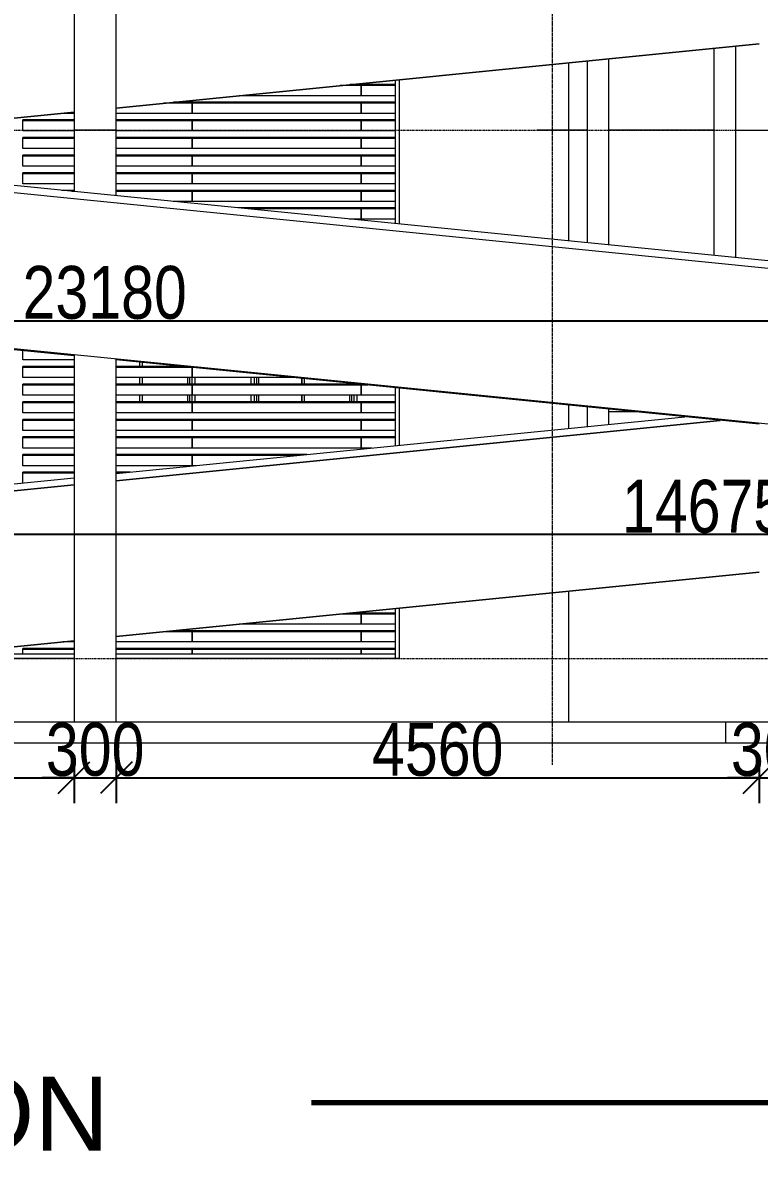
# Model space of a CAD drawing. Header units: millimetres. Extents: x -35190 to 411743, y -233114 to 23872.
# Drawn here: x 6614 to 11837, y -166882 to -158749 of the extents above; entities that cross this region are included whole.
import ezdxf

# ---------------------------------------------------------------- set-up
doc = ezdxf.new("R2010")
doc.units = ezdxf.units.MM
doc.linetypes.add('Centre', pattern=[31.75, 6.35, -4.7625, 15.875, -4.7625])
doc.linetypes.add('Grid Line', pattern=[22.225, 12.7, -3.175, 3.175, -3.175])
for name, color, linetype, lineweight in [('A-ANNO-DIMS', 211, 'Continuous', 9), ('A-DETL-WIDE', 214, 'Continuous', 70), ('A-FLOR', 192, 'Continuous', 18), ('A-FLOR-LEVL', 51, 'Continuous', 18), ('A-GLAZ', 151, 'Continuous', 18), ('A-GLAZ-CURT', 52, 'Continuous', 18), ('A-GLAZ-CWMG', 51, 'Continuous', 18), ('A-WALL', 113, 'Continuous', 18), ('G-ANNO-TEXT', 231, 'Continuous', 9), ('Q-CASE', 31, 'Continuous', 18), ('S-GRID', 1, 'Continuous', 9)]:
    doc.layers.add(name, color=color, linetype=linetype, lineweight=lineweight)
doc.styles.add('Arial_2', font='arial.ttf', dxfattribs={"height": 337.5})
doc.styles.add('Arial_3', font='arial.ttf', dxfattribs={"width": 0.8, "height": 375})
doc.dimstyles.new('main_4_5mm', dxfattribs={"dimscale": 304.8, "dimtxt": 382.597275, "dimasz": 0.738189, "dimexe": 0.590551, "dimexo": 0.0625, "dimgap": 0.024606, "dimtad": 1, "dimdec": 0, "dimzin": 0, "dimdsep": 46, "dimtxsty": 'Arial_3', "dimblk1": 'OBLIQUE', "dimblk2": 'OBLIQUE', "dimsah": 1, "dimcen": 0.09, "dimdle": 0.590551, "dimazin": 0, "dimtfac": 1, "dimtdec": 4, "dimtix": 1, "dimtmove": 0, "dimatfit": 3, "dimfxl": 0.590551, "dimfxlon": 1, "dimtvp": 1, "dimtolj": 1, "dimtzin": 0, "dimarcsym": 2})

# ---------------------------------------------------------------- blocks, each defined once
blk = doc.blocks.new('Sliding - 2L - SL750 X 900-V8-North')
at = {"layer": 'A-GLAZ'}
for p, q in [((-10914, 2521.9), (-10914, 2551.6)), ((-10913.9, 2521.9), (-10913.9, 2551.6)), ((-10898.9, 2550.1), (-10898.9, 2521.9)), ((-10914, 2396.9), (-10914, 2443.1)), ((-10913.9, 2396.9), (-10913.9, 2443.1)), ((-10898.9, 2443.1), (-10898.9, 2396.9)), ((-10574.9, 2396.9), (-10574.9, 2443.1)), ((-10559.9, 2396.9), (-10559.9, 2443.1)), ((-10543.9, 2396.9), (-10543.9, 2443.1)), ((-10523.9, 2443.1), (-10523.9, 2396.9)), ((-10914, 2271.9), (-10914, 2318.1)), ((-10913.9, 2271.9), (-10913.9, 2318.1)), ((-10898.9, 2318.1), (-10898.9, 2271.9)), ((-10574.9, 2271.9), (-10574.9, 2318.1)), ((-10559.9, 2271.9), (-10559.9, 2318.1)), ((-10543.9, 2271.9), (-10543.9, 2318.1)), ((-10523.9, 2318.1), (-10523.9, 2271.9))]:
    blk.add_line(p, q, dxfattribs=at)
blk = doc.blocks.new('Sliding - 2L - SL750 X 900-V10-North')
at = {"layer": 'A-GLAZ'}
for p, q in [((-10123.9, 2396.9), (-10123.9, 2443.1)), ((-10103.9, 2443.1), (-10103.9, 2396.9)), ((-10087.9, 2443.1), (-10087.9, 2396.9)), ((-10072.8, 2443.1), (-10072.8, 2396.9)), ((-9764, 2396.9), (-9764, 2436.6)), ((-9763.9, 2396.9), (-9763.9, 2436.6)), ((-9748.9, 2435.1), (-9748.9, 2396.9)), ((-9424.9, 2396.9), (-9424.9, 2402.7)), ((-9409.9, 2396.9), (-9409.9, 2401.2)), ((-9393.9, 2396.9), (-9393.9, 2399.6)), ((-10123.9, 2271.9), (-10123.9, 2318.1)), ((-10103.9, 2318.1), (-10103.9, 2271.9)), ((-10087.9, 2318.1), (-10087.9, 2271.9)), ((-10072.8, 2318.1), (-10072.8, 2271.9)), ((-9764, 2271.9), (-9764, 2318.1)), ((-9763.9, 2271.9), (-9763.9, 2318.1)), ((-9748.9, 2318.1), (-9748.9, 2271.9)), ((-9424.9, 2271.9), (-9424.9, 2318.1)), ((-9409.9, 2271.9), (-9409.9, 2318.1)), ((-9393.9, 2271.9), (-9393.9, 2318.1)), ((-9373.9, 2318.1), (-9373.9, 2271.9))]:
    blk.add_line(p, q, dxfattribs=at)
blk = doc.blocks.new('Sliding - 2L - SL_6-674563-North')
at = {"layer": 'A-GLAZ'}
blk.add_line((-7397.9, 2200), (-7588.9, 2200), dxfattribs=at)
blk = doc.blocks.new('Ramp - Ramp-462089-North')
at = {"layer": 'A-FLOR-LEVL'}
for p, q in [((-6521.4, 1062), (-11081.4, 606)), ((-11381.4, 576), (-14148.9, 299.3))]:
    blk.add_line(p, q, dxfattribs=at)
blk = doc.blocks.new('Ramp - Ramp-623534-North')
at = {"layer": 'A-FLOR-LEVL'}
for p, q in [((-6521.4, 4812), (-11081.4, 4356)), ((-11381.4, 4326), (-14148.9, 4049.3))]:
    blk.add_line(p, q, dxfattribs=at)
blk = doc.blocks.new('Casework 2 - Casework 2-644764-North')
at = {"layer": 'Q-CASE'}
for p, q in [((-11081.4, 4356), (-6521.4, 4812)), ((-6521.4, 4812), (-11081.4, 4356)), ((-1174, 2742.6), (-21055, 4730.7)), ((-21057.5, 4680.7), (-1176.5, 2692.6)), ((-14141.4, 4050), (-11381.4, 4326)), ((-11381.4, 4326), (-14141.4, 4050)), ((-21112.4, 3580.7), (-1231.4, 1592.6)), ((-11381.4, 2598.3), (-15941.4, 3054.3)), ((-6521.4, 2112.3), (-11081.4, 2568.3)), ((-11081.4, 1761.7), (-7048.3, 2165)), ((-11081.4, 1711.5), (-6797.1, 2139.9)), ((-6797.1, 2139.9), (-11081.4, 1711.5)), ((-14198.8, 1450), (-11381.4, 1731.7)), ((-14196.3, 1400), (-11381.4, 1681.5)), ((-11381.4, 1681.5), (-14196.3, 1400)), ((-11081.4, 606), (-6521.4, 1062)), ((-6521.4, 1062), (-11081.4, 606)), ((-14141.4, 300), (-11381.4, 576)), ((-11381.4, 576), (-14141.4, 300))]:
    blk.add_line(p, q, dxfattribs=at)
blk = doc.blocks.new('Rectangular Mullion - 30mm Square-704268-North')
at = {"layer": 'A-GLAZ-CWMG'}
blk.add_line((-11743.9, 480), (-12341.4, 480), dxfattribs=at)
blk = doc.blocks.new('Rectangular Mullion - 30mm Square-695041-North')
at = {"layer": 'A-GLAZ-CWMG'}
for p, q in [((-9103.9, 605), (-9103.9, 521.9)), ((-9103.9, 490.4), (-9103.9, 450))]:
    blk.add_line(p, q, dxfattribs=at)
blk = doc.blocks.new('Rectangular Mullion - 30mm Square-695042-North')
at = {"layer": 'A-GLAZ-CWMG'}
for p, q in [((-9103.9, 730), (-9103.9, 646.9)), ((-9103.9, 615.4), (-9103.9, 605))]:
    blk.add_line(p, q, dxfattribs=at)
blk = doc.blocks.new('Rectangular Mullion - 30mm Square-V47-North')
at = {"layer": 'A-GLAZ-CWMG'}
for p, q in [((-9103.9, 803.8), (-9103.9, 771.9)), ((-9103.9, 740.4), (-9103.9, 730))]:
    blk.add_line(p, q, dxfattribs=at)
blk = doc.blocks.new('Rectangular Mullion - 30mm Square-V48-North')
at = {"layer": 'A-GLAZ-CWMG'}
blk.add_line((-9103.9, 1980), (-9103.9, 1959.5), dxfattribs=at)
blk = doc.blocks.new('Rectangular Mullion - 30mm Square-V49-North')
at = {"layer": 'A-GLAZ-CWMG'}
blk.add_line((-9103.9, 2365.4), (-9103.9, 2355), dxfattribs=at)
blk = doc.blocks.new('Rectangular Mullion - 30mm Square-V56-North')
at = {"layer": 'A-GLAZ-CWMG'}
blk.add_line((-9103.9, 3605), (-9103.9, 3535.6), dxfattribs=at)
blk = doc.blocks.new('grill panel - grill panel-V61-North')
at = {"layer": 'A-GLAZ-CURT'}
for p, q in [((-11743.9, 514.8), (-11743.9, 521.9)), ((-11381.4, 521.9), (-11743.9, 521.9)), ((-11743.9, 480), (-11743.9, 514.8)), ((-11381.4, 514.8), (-11743.9, 514.8)), ((-10543.9, 521.9), (-11081.4, 521.9)), ((-10543.9, 514.8), (-11081.4, 514.8)), ((-10543.9, 521.9), (-10543.9, 514.8)), ((-10543.9, 514.8), (-10543.9, 480))]:
    blk.add_line(p, q, dxfattribs=at)
blk = doc.blocks.new('grill panel - grill panel-V62-North')
at = {"layer": 'A-GLAZ-CURT'}
for p, q in [((-10543.9, 639.8), (-10743.2, 639.8)), ((-10543.9, 646.9), (-10672.5, 646.9)), ((-10543.9, 646.9), (-10543.9, 639.8)), ((-10543.9, 639.8), (-10543.9, 568.1)), ((-11381.4, 568.1), (-11460.4, 568.1)), ((-10543.9, 568.1), (-11081.4, 568.1))]:
    blk.add_line(p, q, dxfattribs=at)
blk = doc.blocks.new('grill panel - grill panel-V63-North')
at = {"layer": 'A-GLAZ-CURT'}
for p, q in [((-11743.9, 1764.8), (-11743.9, 1771.9)), ((-11381.4, 1771.9), (-11743.9, 1771.9)), ((-11743.9, 1695.5), (-11743.9, 1764.8)), ((-11381.4, 1764.8), (-11743.9, 1764.8)), ((-10979.8, 1771.9), (-11081.4, 1771.9)), ((-11050.6, 1764.8), (-11081.4, 1764.8))]:
    blk.add_line(p, q, dxfattribs=at)
blk = doc.blocks.new('grill panel - grill panel-V64-North')
at = {"layer": 'A-GLAZ-CURT'}
for p, q in [((-11743.9, 1889.8), (-11743.9, 1896.9)), ((-11381.4, 1896.9), (-11743.9, 1896.9)), ((-11743.9, 1818.1), (-11743.9, 1889.8)), ((-11381.4, 1889.8), (-11743.9, 1889.8)), ((-10543.9, 1896.9), (-11081.4, 1896.9)), ((-10543.9, 1889.8), (-11081.4, 1889.8)), ((-10543.9, 1896.9), (-10543.9, 1889.8)), ((-10543.9, 1889.8), (-10543.9, 1818.1)), ((-11381.4, 1818.1), (-11743.9, 1818.1)), ((-10543.9, 1818.1), (-11081.4, 1818.1))]:
    blk.add_line(p, q, dxfattribs=at)
blk = doc.blocks.new('grill panel - grill panel-V65-North')
at = {"layer": 'A-GLAZ-CURT'}
for p, q in [((-11743.9, 2514.8), (-11743.9, 2521.9)), ((-11381.4, 2521.9), (-11743.9, 2521.9)), ((-10616.8, 2521.9), (-11081.4, 2521.9)), ((-11743.9, 2443.1), (-11743.9, 2514.8)), ((-11381.4, 2514.8), (-11743.9, 2514.8)), ((-11381.4, 2443.1), (-11743.9, 2443.1)), ((-10546.1, 2514.8), (-11081.4, 2514.8)), ((-10543.9, 2443.1), (-11081.4, 2443.1)), ((-10543.9, 2514.6), (-10543.9, 2443.1))]:
    blk.add_line(p, q, dxfattribs=at)
blk = doc.blocks.new('grill panel - grill panel-V66-North')
at = {"layer": 'A-GLAZ-CURT'}
for p, q in [((-11743.9, 2568.1), (-11743.9, 2634.6)), ((-11381.4, 2568.1), (-11743.9, 2568.1)), ((-11079, 2568.1), (-11081.4, 2568.1))]:
    blk.add_line(p, q, dxfattribs=at)
blk = doc.blocks.new('grill panel - grill panel-V67-North')
at = {"layer": 'A-GLAZ-CURT'}
for p, q in [((-11381.4, 3771.9), (-11467, 3771.9)), ((-11381.4, 3764.8), (-11396.3, 3764.8)), ((-10543.9, 3771.9), (-11081.4, 3771.9)), ((-10543.9, 3764.8), (-11081.4, 3764.8)), ((-10543.9, 3771.9), (-10543.9, 3764.8)), ((-10543.9, 3764.8), (-10543.9, 3693.1)), ((-10543.9, 3693.1), (-10679.1, 3693.1))]:
    blk.add_line(p, q, dxfattribs=at)
blk = doc.blocks.new('grill panel - grill panel-V71-North')
at = {"layer": 'A-GLAZ-CURT'}
for p, q in [((-10543.9, 514.8), (-10543.9, 521.9)), ((-9343.9, 521.9), (-10543.9, 521.9)), ((-10543.9, 480), (-10543.9, 514.8)), ((-9343.9, 514.8), (-10543.9, 514.8)), ((-9343.9, 521.9), (-9343.9, 514.8)), ((-9343.9, 514.8), (-9343.9, 480))]:
    blk.add_line(p, q, dxfattribs=at)
blk = doc.blocks.new('grill panel - grill panel-V72-North')
at = {"layer": 'A-GLAZ-CURT'}
for p, q in [((-10543.9, 639.8), (-10543.9, 646.9)), ((-9343.9, 646.9), (-10543.9, 646.9)), ((-10543.9, 568.1), (-10543.9, 639.8)), ((-9343.9, 639.8), (-10543.9, 639.8)), ((-9343.9, 646.9), (-9343.9, 639.8)), ((-9343.9, 639.8), (-9343.9, 568.1)), ((-9343.9, 568.1), (-10543.9, 568.1))]:
    blk.add_line(p, q, dxfattribs=at)
blk = doc.blocks.new('grill panel - grill panel-V73-North')
at = {"layer": 'A-GLAZ-CURT'}
for p, q in [((-9343.9, 764.8), (-9493.2, 764.8)), ((-9343.9, 771.9), (-9422.5, 771.9)), ((-9343.9, 771.9), (-9343.9, 764.8)), ((-9343.9, 764.8), (-9343.9, 693.1)), ((-9343.9, 693.1), (-10210.4, 693.1))]:
    blk.add_line(p, q, dxfattribs=at)
blk = doc.blocks.new('grill panel - grill panel-V74-North')
at = {"layer": 'A-GLAZ-CURT'}
for p, q in [((-10543.9, 1889.8), (-10543.9, 1896.9)), ((-9729.8, 1896.9), (-10543.9, 1896.9)), ((-10543.9, 1818.1), (-10543.9, 1889.8)), ((-9800.6, 1889.8), (-10543.9, 1889.8)), ((-10517.7, 1818.1), (-10543.9, 1818.1))]:
    blk.add_line(p, q, dxfattribs=at)
blk = doc.blocks.new('grill panel - grill panel-V75-North')
at = {"layer": 'A-GLAZ-CURT'}
for p, q in [((-10543.9, 2389.8), (-10543.9, 2396.9)), ((-9366.8, 2396.9), (-10543.9, 2396.9)), ((-10543.9, 2318.1), (-10543.9, 2389.8)), ((-9343.9, 2389.8), (-10543.9, 2389.8)), ((-9343.9, 2394.6), (-9343.9, 2389.8)), ((-9343.9, 2389.8), (-9343.9, 2318.1)), ((-9343.9, 2318.1), (-10543.9, 2318.1))]:
    blk.add_line(p, q, dxfattribs=at)
blk = doc.blocks.new('grill panel - grill panel-V76-North')
at = {"layer": 'A-GLAZ-CURT'}
for p, q in [((-10543.9, 2443.1), (-10543.9, 2514.6)), ((-9829, 2443.1), (-10543.9, 2443.1))]:
    blk.add_line(p, q, dxfattribs=at)
blk = doc.blocks.new('grill panel - grill panel-V77-North')
at = {"layer": 'A-GLAZ-CURT'}
for p, q in [((-9343.9, 3646.9), (-10217, 3646.9)), ((-9343.9, 3639.8), (-10146.3, 3639.8)), ((-9343.9, 3646.9), (-9343.9, 3639.8)), ((-9343.9, 3639.8), (-9343.9, 3568.1)), ((-9343.9, 3568.1), (-9429.1, 3568.1))]:
    blk.add_line(p, q, dxfattribs=at)
blk = doc.blocks.new('grill panel - grill panel-704987-North')
at = {"layer": 'A-GLAZ-CURT'}
for p, q in [((-9343.9, 514.8), (-9343.9, 521.9)), ((-9103.9, 521.9), (-9343.9, 521.9)), ((-9343.9, 480), (-9343.9, 514.8)), ((-9103.9, 514.8), (-9343.9, 514.8)), ((-9103.9, 521.9), (-9103.9, 514.8)), ((-9103.9, 514.8), (-9103.9, 490.4))]:
    blk.add_line(p, q, dxfattribs=at)
blk = doc.blocks.new('grill panel - grill panel-V81-North')
at = {"layer": 'A-GLAZ-CURT'}
for p, q in [((-9343.9, 639.8), (-9343.9, 646.9)), ((-9103.9, 646.9), (-9343.9, 646.9)), ((-9343.9, 568.1), (-9343.9, 639.8)), ((-9103.9, 639.8), (-9343.9, 639.8)), ((-9103.9, 646.9), (-9103.9, 639.8)), ((-9103.9, 639.8), (-9103.9, 615.4)), ((-9103.9, 568.1), (-9343.9, 568.1))]:
    blk.add_line(p, q, dxfattribs=at)
blk = doc.blocks.new('grill panel - grill panel-V82-North')
at = {"layer": 'A-GLAZ-CURT'}
for p, q in [((-9343.9, 2014.8), (-9343.9, 2021.9)), ((-9103.9, 2021.9), (-9343.9, 2021.9)), ((-9343.9, 1943.1), (-9343.9, 2014.8)), ((-9103.9, 2014.8), (-9343.9, 2014.8)), ((-9103.9, 2021.9), (-9103.9, 2014.8)), ((-9103.9, 2014.8), (-9103.9, 1990.4)), ((-9267.7, 1943.1), (-9343.9, 1943.1))]:
    blk.add_line(p, q, dxfattribs=at)
blk = doc.blocks.new('grill panel - grill panel-V83-North')
at = {"layer": 'A-GLAZ-CURT'}
for p, q in [((-9343.9, 2389.8), (-9343.9, 2394.6)), ((-9343.9, 2318.1), (-9343.9, 2389.8)), ((-9296.1, 2389.8), (-9343.9, 2389.8)), ((-9103.9, 2370.6), (-9103.9, 2365.4)), ((-9103.9, 2318.1), (-9343.9, 2318.1))]:
    blk.add_line(p, q, dxfattribs=at)
blk = doc.blocks.new('Rectangular Mullion - 30mm Square-704271-North')
at = {"layer": 'A-GLAZ-CWMG'}
for p, q in [((-11381.4, 480), (-11743.9, 480)), ((-10543.9, 480), (-11081.4, 480))]:
    blk.add_line(p, q, dxfattribs=at)
blk = doc.blocks.new('Rectangular Mullion - 30mm Square-V87-North')
at = {"layer": 'A-GLAZ-CWMG'}
blk.add_line((-9343.9, 480), (-10543.9, 480), dxfattribs=at)
blk = doc.blocks.new('Rectangular Mullion - 30mm Square-704986-North')
at = {"layer": 'A-GLAZ-CWMG'}
for q in [(-9343.9, 480), (-9103.9, 450)]:
    blk.add_line((-9103.9, 480), q, dxfattribs=at)
blk = doc.blocks.new('_Oblique')
at = {"color": 0, "linetype": 'ByBlock', "lineweight": -2}
blk.add_line((-0.5, -0.5), (0.5, 0.5), dxfattribs=at)
blk = doc.blocks.new('*D1801')
at = {"layer": 'A-ANNO-DIMS', "color": 0, "lineweight": -2, "transparency": 16777216}
for p, q in [((-4395.6, -160701.9), (-4395.6, -161042.9)), ((18784.4, -161023.8), (18784.4, -160682.9)), ((-4575.6, -160862.9), (18964.4, -160862.9))]:
    blk.add_line(p, q, dxfattribs=at)
at = {"layer": 'Defpoints', "color": 0, "transparency": 16777216}
for p in [(-4395.6, -160682.9), (18784.4, -160862.9), (18784.4, -161042.9)]:
    blk.add_point(p, dxfattribs=at)
at = {"layer": 'A-ANNO-DIMS', "color": 0, "lineweight": -2, "transparency": 16777216, "xscale": 224.9999999999999, "yscale": 224.9999999999999, "zscale": 224.9999999999999, "rotation": 180}
blk.add_blockref('_Oblique', (-4395.6, -160862.9), dxfattribs=at)
at = {"layer": 'A-ANNO-DIMS', "color": 0, "lineweight": -2, "transparency": 16777216, "xscale": 224.9999999999999, "yscale": 224.9999999999999, "zscale": 224.9999999999999}
blk.add_blockref('_Oblique', (18784.4, -160862.9), dxfattribs=at)
at = {"layer": 'A-ANNO-DIMS', "color": 0, "transparency": 16777216, "insert": (7194.4, -160663.8), "char_height": 375, "width": 1239.615, "attachment_point": 5, "style": 'Arial_3'}
blk.add_mtext('\\A1;23180', dxfattribs=at)
blk = doc.blocks.new('*D1806')
at = {"layer": 'A-ANNO-DIMS', "color": 0, "lineweight": -2, "transparency": 16777216}
for p, q in [((2417, -163944.5), (2417, -164285.4)), ((6977, -163944.5), (6977, -164285.4)), ((2237, -164105.4), (7157, -164105.4))]:
    blk.add_line(p, q, dxfattribs=at)
at = {"layer": 'Defpoints', "color": 0, "transparency": 16777216}
for p in [(2417, -163925.4), (6977, -163925.4), (6977, -164105.4)]:
    blk.add_point(p, dxfattribs=at)
at = {"layer": 'A-ANNO-DIMS', "color": 0, "lineweight": -2, "transparency": 16777216, "xscale": 224.9999999999999, "yscale": 224.9999999999999, "zscale": 224.9999999999999, "rotation": 180}
blk.add_blockref('_Oblique', (2417, -164105.4), dxfattribs=at)
at = {"layer": 'A-ANNO-DIMS', "color": 0, "lineweight": -2, "transparency": 16777216, "xscale": 224.9999999999999, "yscale": 224.9999999999999, "zscale": 224.9999999999999}
blk.add_blockref('_Oblique', (6977, -164105.4), dxfattribs=at)
at = {"layer": 'A-ANNO-DIMS', "color": 0, "transparency": 16777216, "insert": (4697, -163906.4), "char_height": 375, "width": 991.692, "attachment_point": 5, "style": 'Arial_3'}
blk.add_mtext('\\A1;4560', dxfattribs=at)
blk = doc.blocks.new('*D1807')
at = {"layer": 'A-ANNO-DIMS', "color": 0, "lineweight": -2, "transparency": 16777216}
for p, q in [((6977, -163944.5), (6977, -164285.4)), ((7277, -163944.5), (7277, -164285.4)), ((6977, -164105.4), (6752, -164105.4)), ((6977, -164105.4), (7277, -164105.4)), ((7277, -164105.4), (7502, -164105.4))]:
    blk.add_line(p, q, dxfattribs=at)
at = {"layer": 'Defpoints', "color": 0, "transparency": 16777216}
for p in [(6977, -163925.4), (7277, -163925.4), (7277, -164105.4)]:
    blk.add_point(p, dxfattribs=at)
at = {"layer": 'A-ANNO-DIMS', "color": 0, "lineweight": -2, "transparency": 16777216, "xscale": 224.9999999999999, "yscale": 224.9999999999999, "zscale": 224.9999999999999}
blk.add_blockref('_Oblique', (6977, -164105.4), dxfattribs=at)
at = {"layer": 'A-ANNO-DIMS', "color": 0, "lineweight": -2, "transparency": 16777216, "xscale": 224.9999999999999, "yscale": 224.9999999999999, "zscale": 224.9999999999999, "rotation": 180}
blk.add_blockref('_Oblique', (7277, -164105.4), dxfattribs=at)
at = {"layer": 'A-ANNO-DIMS', "color": 0, "transparency": 16777216, "insert": (7127, -163906.3), "char_height": 375, "width": 743.769, "attachment_point": 5, "style": 'Arial_3'}
blk.add_mtext('\\A1;300', dxfattribs=at)
blk = doc.blocks.new('*D1808')
at = {"layer": 'A-ANNO-DIMS', "color": 0, "lineweight": -2, "transparency": 16777216}
for p, q in [((7277, -163944.5), (7277, -164285.4)), ((11837, -163944.5), (11837, -164285.4)), ((7097, -164105.4), (12017, -164105.4))]:
    blk.add_line(p, q, dxfattribs=at)
at = {"layer": 'Defpoints', "color": 0, "transparency": 16777216}
for p in [(7277, -163925.4), (11837, -163925.4), (11837, -164105.4)]:
    blk.add_point(p, dxfattribs=at)
at = {"layer": 'A-ANNO-DIMS', "color": 0, "lineweight": -2, "transparency": 16777216, "xscale": 224.9999999999999, "yscale": 224.9999999999999, "zscale": 224.9999999999999, "rotation": 180}
blk.add_blockref('_Oblique', (7277, -164105.4), dxfattribs=at)
at = {"layer": 'A-ANNO-DIMS', "color": 0, "lineweight": -2, "transparency": 16777216, "xscale": 224.9999999999999, "yscale": 224.9999999999999, "zscale": 224.9999999999999}
blk.add_blockref('_Oblique', (11837, -164105.4), dxfattribs=at)
at = {"layer": 'A-ANNO-DIMS', "color": 0, "transparency": 16777216, "insert": (9557, -163906.4), "char_height": 375, "width": 991.692, "attachment_point": 5, "style": 'Arial_3'}
blk.add_mtext('\\A1;4560', dxfattribs=at)
blk = doc.blocks.new('*D1809')
at = {"layer": 'A-ANNO-DIMS', "color": 0, "lineweight": -2, "transparency": 16777216}
for p, q in [((11837, -163944.5), (11837, -164285.4)), ((12137, -163944.5), (12137, -164285.4)), ((11837, -164105.4), (11612, -164105.4)), ((11837, -164105.4), (12137, -164105.4)), ((12137, -164105.4), (12362, -164105.4))]:
    blk.add_line(p, q, dxfattribs=at)
at = {"layer": 'Defpoints', "color": 0, "transparency": 16777216}
for p in [(11837, -163925.4), (12137, -163925.4), (12137, -164105.4)]:
    blk.add_point(p, dxfattribs=at)
at = {"layer": 'A-ANNO-DIMS', "color": 0, "lineweight": -2, "transparency": 16777216, "xscale": 224.9999999999999, "yscale": 224.9999999999999, "zscale": 224.9999999999999}
blk.add_blockref('_Oblique', (11837, -164105.4), dxfattribs=at)
at = {"layer": 'A-ANNO-DIMS', "color": 0, "lineweight": -2, "transparency": 16777216, "xscale": 224.9999999999999, "yscale": 224.9999999999999, "zscale": 224.9999999999999, "rotation": 180}
blk.add_blockref('_Oblique', (12137, -164105.4), dxfattribs=at)
at = {"layer": 'A-ANNO-DIMS', "color": 0, "transparency": 16777216, "insert": (11987, -163906.3), "char_height": 375, "width": 743.769, "attachment_point": 5, "style": 'Arial_3'}
blk.add_mtext('\\A1;300', dxfattribs=at)
blk = doc.blocks.new('*D1815')
at = {"layer": 'A-ANNO-DIMS', "color": 0, "lineweight": -2, "transparency": 16777216}
for p, q in [((4109.4, -162541.3), (4109.4, -162200.4)), ((18784.4, -162219.4), (18784.4, -162560.4)), ((18964.4, -162380.4), (3929.4, -162380.4))]:
    blk.add_line(p, q, dxfattribs=at)
at = {"layer": 'Defpoints', "color": 0, "transparency": 16777216}
for p in [(18784.4, -162200.4), (4109.4, -162380.4), (4109.4, -162560.4)]:
    blk.add_point(p, dxfattribs=at)
at = {"layer": 'A-ANNO-DIMS', "color": 0, "lineweight": -2, "transparency": 16777216, "xscale": 224.9999999999999, "yscale": 224.9999999999999, "zscale": 224.9999999999999, "rotation": 180}
blk.add_blockref('_Oblique', (4109.4, -162380.4), dxfattribs=at)
at = {"layer": 'A-ANNO-DIMS', "color": 0, "lineweight": -2, "transparency": 16777216, "xscale": 224.9999999999999, "yscale": 224.9999999999999, "zscale": 224.9999999999999}
blk.add_blockref('_Oblique', (18784.4, -162380.4), dxfattribs=at)
at = {"layer": 'A-ANNO-DIMS', "color": 0, "transparency": 16777216, "insert": (11446.9, -162181.4), "char_height": 375, "width": 1239.615, "attachment_point": 5, "style": 'Arial_3'}
blk.add_mtext('\\A1;14675', dxfattribs=at)

msp = doc.modelspace()

# ---------------------------------------------------------------- linework, layer by layer
at = {"layer": 'A-DETL-WIDE'}
msp.add_line((-29351.3, -166409.2), (37761.3, -166409.2), dxfattribs=at)
at = {"layer": 'A-FLOR'}
for p, q in [((11599.9, -163709.2), (11599.9, -163859.2)), ((17284.4, -163859.2), (1562.2, -163859.2))]:
    msp.add_line(p, q, dxfattribs=at)
at = {"layer": 'A-FLOR-LEVL', "linetype": 'Centre', "lineweight": 9}
for p, q in [((-28199.5, -159509.2), (36935.1, -159509.2)), ((-28199.5, -163259.2), (36935.1, -163259.2)), ((-28199.5, -163709.2), (36935.1, -163709.2))]:
    msp.add_line(p, q, dxfattribs=at)
at = {"layer": 'A-WALL'}
for p, q in [((6977, -157351.6), (6977, -159945.9)), ((7277, -159975.9), (7277, -157381.6)), ((11519.4, -160400.1), (11519.4, -158928.9)), ((11669.4, -158913.9), (11669.4, -160415.1)), ((10484.4, -159032.4), (10484.4, -160296.6)), ((10619.4, -160310.1), (10619.4, -159018.9)), ((10769.4, -159003.9), (10769.4, -160325.1)), ((9284.4, -159152.4), (9284.4, -160176.6)), ((7277, -159509.2), (6977, -159509.2)), ((10619.4, -159509.2), (10259.4, -159509.2)), ((11519.4, -159509.2), (10769.4, -159509.2)), ((11669.4, -159509.2), (12446.9, -159509.2)), ((6977, -161101.6), (6977, -163709.2)), ((7277, -163709.2), (7277, -161131.6)), ((9284.4, -161341.6), (9284.4, -161746.7)), ((10484.4, -161461.6), (10484.4, -161626.7)), ((10619.4, -161613.2), (10619.4, -161475.1)), ((10769.4, -161490.1), (10769.4, -161598.2)), ((10484.4, -162782.4), (10484.4, -163709.2)), ((9284.4, -162902.4), (9284.4, -163259.2)), ((6977, -163259.2), (5716.9, -163259.2)), ((9284.4, -163259.2), (7277, -163259.2)), ((4184.4, -163709.2), (29184.4, -163709.2))]:
    msp.add_line(p, q, dxfattribs=at)
at = {"layer": 'S-GRID', "linetype": 'Grid Line'}
msp.add_line((10371.9, -164014), (10371.9, -145580.7), dxfattribs=at)

# ---------------------------------------------------------------- block references
at = {"layer": 'A-FLOR-LEVL'}
for name in ['Ramp - Ramp-623534-North', 'Ramp - Ramp-462089-North']:
    msp.add_blockref(name, (18358.3, -163709.2), dxfattribs=at)
at = {"layer": 'A-GLAZ', "linetype": 'Centre'}
for name in ['Sliding - 2L - SL750 X 900-V8-North', 'Sliding - 2L - SL750 X 900-V10-North', 'Sliding - 2L - SL_6-674563-North']:
    msp.add_blockref(name, (18358.3, -163709.2), dxfattribs=at)
at = {"layer": 'A-GLAZ-CURT'}
for name, p in [('grill panel - grill panel-V73-North', (18358.3, -159959.2)), ('grill panel - grill panel-V81-North', (18358.3, -159834.2)), ('grill panel - grill panel-V62-North', (18358.3, -159959.2)), ('grill panel - grill panel-V72-North', (18358.3, -159959.2)), ('grill panel - grill panel-V81-North', (18358.3, -159959.2)), ('grill panel - grill panel-V64-North', (18358.3, -161334.2)), ('grill panel - grill panel-V72-North', (18358.3, -160084.2)), ('grill panel - grill panel-V81-North', (18358.3, -160084.2)), ('grill panel - grill panel-V64-North', (18358.3, -161459.2)), ('grill panel - grill panel-V72-North', (18358.3, -160209.2)), ('grill panel - grill panel-V81-North', (18358.3, -160209.2)), ('grill panel - grill panel-V64-North', (18358.3, -161584.2)), ('grill panel - grill panel-V72-North', (18358.3, -160334.2)), ('grill panel - grill panel-V81-North', (18358.3, -160334.2)), ('grill panel - grill panel-V64-North', (18358.3, -161709.2)), ('grill panel - grill panel-V72-North', (18358.3, -160459.2)), ('grill panel - grill panel-V81-North', (18358.3, -160459.2)), ('grill panel - grill panel-V67-North', (18358.3, -163709.2)), ('grill panel - grill panel-V72-North', (18358.3, -160584.2)), ('grill panel - grill panel-V81-North', (18358.3, -160584.2)), ('grill panel - grill panel-V77-North', (18358.3, -163709.2)), ('grill panel - grill panel-V81-North', (18358.3, -160709.2)), ('grill panel - grill panel-V66-North', (18358.3, -163709.2)), ('grill panel - grill panel-V65-North', (18358.3, -163709.2)), ('grill panel - grill panel-V76-North', (18358.3, -163709.2)), ('grill panel - grill panel-V64-North', (18358.3, -163209.2)), ('grill panel - grill panel-V75-North', (18358.3, -163709.2)), ('grill panel - grill panel-V83-North', (18358.3, -163709.2)), ('grill panel - grill panel-V64-North', (18358.3, -163334.2)), ('grill panel - grill panel-V72-North', (18358.3, -162084.2)), ('grill panel - grill panel-V81-North', (18358.3, -162084.2)), ('grill panel - grill panel-V64-North', (18358.3, -163459.2)), ('grill panel - grill panel-V72-North', (18358.3, -162209.2)), ('grill panel - grill panel-V81-North', (18358.3, -162209.2)), ('grill panel - grill panel-V64-North', (18358.3, -163584.2)), ('grill panel - grill panel-V72-North', (18358.3, -162334.2)), ('grill panel - grill panel-V82-North', (18358.3, -163709.2)), ('grill panel - grill panel-V64-North', (18358.3, -163709.2)), ('grill panel - grill panel-V74-North', (18358.3, -163709.2)), ('grill panel - grill panel-V63-North', (18358.3, -163709.2)), ('grill panel - grill panel-V73-North', (18358.3, -163709.2)), ('grill panel - grill panel-V81-North', (18358.3, -163584.2)), ('grill panel - grill panel-V62-North', (18358.3, -163709.2)), ('grill panel - grill panel-V72-North', (18358.3, -163709.2)), ('grill panel - grill panel-V81-North', (18358.3, -163709.2)), ('grill panel - grill panel-V61-North', (18358.3, -163709.2)), ('grill panel - grill panel-V71-North', (18358.3, -163709.2)), ('grill panel - grill panel-704987-North', (18358.3, -163709.2))]:
    msp.add_blockref(name, p, dxfattribs=at)
at = {"layer": 'A-GLAZ-CWMG'}
for name, p in [('Rectangular Mullion - 30mm Square-V47-North', (18358.3, -159959.2)), ('Rectangular Mullion - 30mm Square-695042-North', (18358.3, -159959.2)), ('Rectangular Mullion - 30mm Square-695042-North', (18358.3, -160084.2)), ('Rectangular Mullion - 30mm Square-695042-North', (18358.3, -160209.2)), ('Rectangular Mullion - 30mm Square-695042-North', (18358.3, -160334.2)), ('Rectangular Mullion - 30mm Square-695042-North', (18358.3, -160459.2)), ('Rectangular Mullion - 30mm Square-695042-North', (18358.3, -160584.2)), ('Rectangular Mullion - 30mm Square-695042-North', (18358.3, -160709.2)), ('Rectangular Mullion - 30mm Square-V56-North', (18358.3, -163709.2)), ('Rectangular Mullion - 30mm Square-V49-North', (18358.3, -163709.2)), ('Rectangular Mullion - 30mm Square-695042-North', (18358.3, -162084.2)), ('Rectangular Mullion - 30mm Square-695042-North', (18358.3, -162209.2)), ('Rectangular Mullion - 30mm Square-695042-North', (18358.3, -162334.2)), ('Rectangular Mullion - 30mm Square-V48-North', (18358.3, -163709.2)), ('Rectangular Mullion - 30mm Square-V47-North', (18358.3, -163709.2)), ('Rectangular Mullion - 30mm Square-695042-North', (18358.3, -163709.2)), ('Rectangular Mullion - 30mm Square-695041-North', (18358.3, -163709.2)), ('Rectangular Mullion - 30mm Square-704268-North', (18358.3, -163709.2)), ('Rectangular Mullion - 30mm Square-704271-North', (18358.3, -163709.2)), ('Rectangular Mullion - 30mm Square-V87-North', (18358.3, -163709.2)), ('Rectangular Mullion - 30mm Square-704986-North', (18358.3, -163709.2))]:
    msp.add_blockref(name, p, dxfattribs=at)
at = {"layer": 'Q-CASE'}
msp.add_blockref('Casework 2 - Casework 2-644764-North', (18358.3, -163709.2), dxfattribs=at)

# ---------------------------------------------------------------- dimensions: what is measured, and where the dimension line sits
at = {"layer": 'A-ANNO-DIMS'}
for base, p1, p2, override, picture, middle in [((18784.4, -160862.9), (-4395.6, -160682.9), (18784.4, -161042.9), {"dimpost": '<>', "dimfxl": 23182.795345}, '*D1801', (7194.4, -160663.8)), ((4109.4, -162380.4), (18784.4, -162200.4), (4109.4, -162560.4), {"dimpost": '<>', "dimfxl": 14679.415009}, '*D1815', (11446.9, -162181.4)), ((6977, -164105.4), (2417, -163925.4), (6977, -163925.4), {"dimpost": '<>', "dimfxl": 4560}, '*D1806', (4697, -163906.4)), ((7277, -164105.4), (6977, -163925.4), (7277, -163925.4), {"dimpost": '<>', "dimfxl": 300}, '*D1807', (7127, -163906.3)), ((11837, -164105.4), (7277, -163925.4), (11837, -163925.4), {"dimpost": '<>', "dimfxl": 4560}, '*D1808', (9557, -163906.4)), ((12137, -164105.4), (11837, -163925.4), (12137, -163925.4), {"dimpost": '<>', "dimfxl": 300}, '*D1809', (11987, -163906.3))]:
    dim = msp.add_linear_dim(base=base, p1=p1, p2=p2, dimstyle='main_4_5mm', override=override, dxfattribs=at)
    dim.commit()
    dim.dimension.update_dxf_attribs({"geometry": picture, "text_midpoint": middle})

# ---------------------------------------------------------------- next in the draw order: texts
at = {"layer": 'G-ANNO-TEXT', "color": 7, "insert": (868.2, -166225.8), "char_height": 525, "width": 7660.124, "attachment_point": 1, "style": 'Arial_2', "bg_fill": 3, "box_fill_scale": 1.25, "bg_fill_color": 256, "bg_fill_true_color": 13158600, "bg_fill_transparency": 0}
msp.add_mtext('REAR ELEVATION', dxfattribs=at)

doc.saveas('drawing.dxf')
